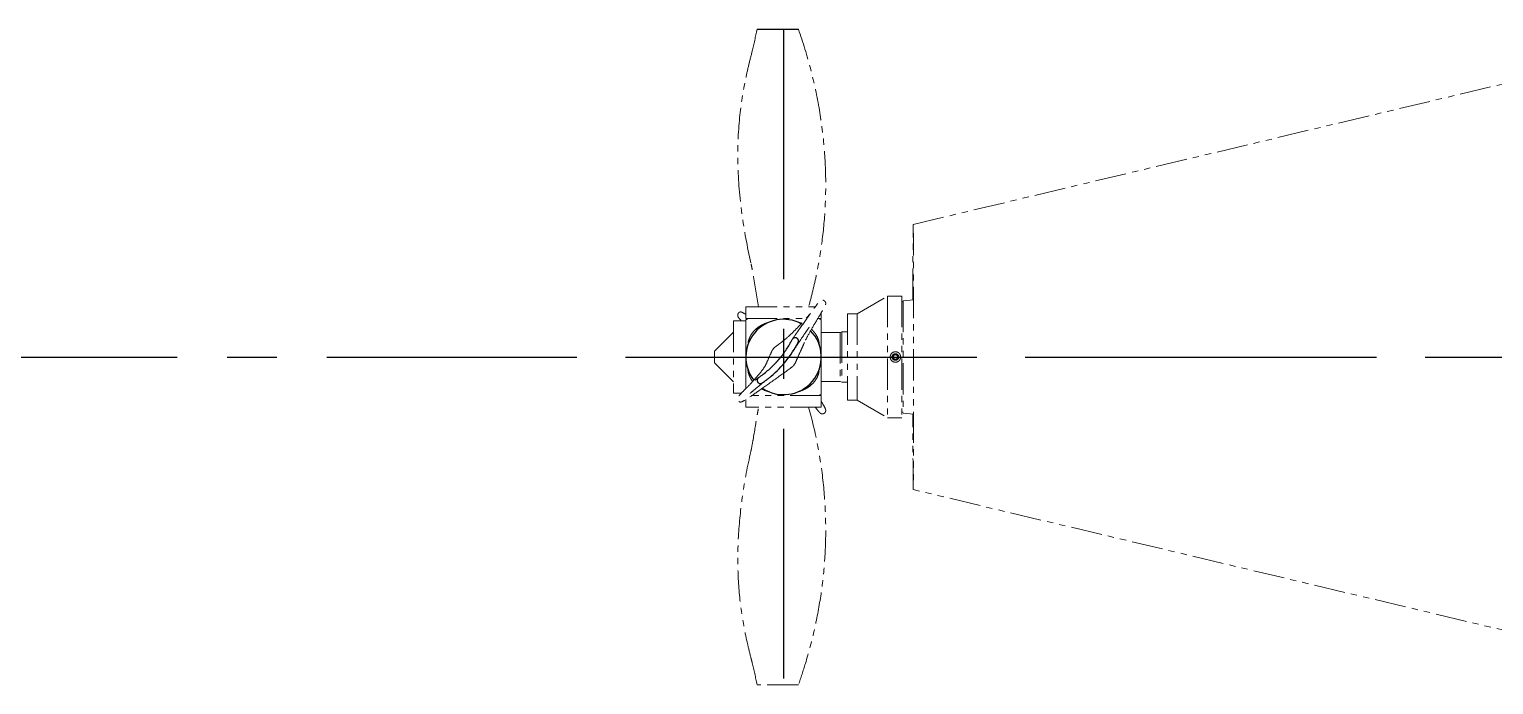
# Model space of a CAD drawing. Extents: x -970 to 13726, y -3419 to 1980.
# Drawn here: x 595.3 to 683.2, y 1650.3 to 1689.7 of the extents above; entities that cross this region are included whole.
import ezdxf

# ---------------------------------------------------------------- set-up
doc = ezdxf.new("R2010")
doc.units = 0
doc.header["$LTSCALE"] = 12
doc.header["$MEASUREMENT"] = 0
doc.linetypes.add('CENTER', pattern=[2, 1.25, -0.25, 0.25, -0.25])
doc.linetypes.add('PHANTOM2', pattern=[1.25, 0.625, -0.125, 0.125, -0.125, 0.125, -0.125])
for name, color, linetype, lineweight in [('AM_11', 92, 'PHANTOM2', 25), ('AM_7', 142, 'CENTER', 25), ('Equipment-AM_0', 7, 'CONTINUOUS', 50), ('Equipment-AM_11', 92, 'PHANTOM2', 25)]:
    doc.layers.add(name, color=color, linetype=linetype, lineweight=lineweight)
doc.layers.add('CENTER', color=6, linetype='CENTER')
doc.layers.add('COVER', color=3, linetype='CONTINUOUS')

# ---------------------------------------------------------------- blocks, each defined once
blk = doc.blocks.new('A$C7ebe031c')
at = {"layer": 'CENTER'}
blk.add_line((-179.826, 265.174), (171.826, 265.174), dxfattribs=at)
blk = doc.blocks.new('ryfgyh')
at = {"layer": 'AM_11', "lineweight": 18, "ltscale": 0.25}
for p, q in [((424.465, 1852.813, -0.005), (462.212, 1849.628, -0.005)), ((413.376, 1851.248, -0.005), (413.155, 1850.575, -0.005)), ((413.376, 1851.248, -0.005), (417.332, 1849.946, -0.005)), ((412.401, 1850.678, -0.005), (411.047, 1846.565, -0.005)), ((413.111, 1850.444, -0.005), (412.401, 1850.678, -0.005)), ((413.155, 1850.575, -0.005), (416.574, 1849.449, -0.005)), ((410.75, 1849.315, -0.005), (410.528, 1848.642, -0.005)), ((410.75, 1849.315, -0.005), (412.192, 1850.042, -0.005)), ((417.569, 1849.504, -0.005), (417.455, 1849.159, -0.005)), ((410.528, 1848.642, -0.005), (411.256, 1847.2, -0.005)), ((412.233, 1847.778, -0.005), (412.635, 1848.998, -0.005)), ((417.249, 1849.227, -0.005), (417.455, 1849.159, -0.005)), ((419.043, 1848.947, -0.005), (417.418, 1844.011, -0.005)), ((419.584, 1848.769, -0.005), (417.958, 1843.833, -0.005)), ((419.584, 1848.769, -0.005), (419.043, 1848.947, -0.005)), ((421.657, 1849.206, -0.005), (419.367, 1842.25, -0.005)), ((419.584, 1848.769, -0.005), (421.657, 1849.206, -0.005)), ((422.479, 1848.935, -0.005), (420.189, 1841.979, -0.005)), ((422.465, 1848.639, -0.005), (420.353, 1842.226, -0.005)), ((421.806, 1849.157, -0.005), (421.657, 1849.206, -0.005)), ((422.443, 1848.574, -0.005), (422.369, 1848.598, -0.005)), ((422.479, 1848.935, -0.005), (422.405, 1848.96, -0.005)), ((422.465, 1848.639, -0.005), (423.068, 1848.509, -0.005)), ((416.936, 1847.582, -0.005), (416.534, 1846.362, -0.005)), ((418.281, 1848.017, -0.005), (417.196, 1848.374, -0.005)), ((418.281, 1848.017, -0.005), (417.357, 1845.212, -0.005)), ((418.373, 1848.028, -0.005), (417.425, 1845.148, -0.005)), ((418.281, 1848.017, -0.005), (418.373, 1848.028, -0.005)), ((418.705, 1847.919, -0.005), (418.373, 1848.028, -0.005)), ((411.506, 1846.413, -0.005), (411.047, 1846.565, -0.005)), ((411.492, 1845.527, -0.005), (411.636, 1845.963, -0.005)), ((416.014, 1844.784, -0.005), (412.074, 1846.081, -0.005)), ((415.793, 1844.111, -0.005), (411.492, 1845.527, -0.005)), ((417.357, 1845.212, -0.005), (416.273, 1845.569, -0.005)), ((417.357, 1845.212, -0.005), (417.425, 1845.148, -0.005)), ((417.757, 1845.039, -0.005), (417.425, 1845.148, -0.005)), ((415.793, 1844.111, -0.005), (416.014, 1844.784, -0.005)), ((417.958, 1843.833, -0.005), (417.418, 1844.011, -0.005)), ((417.958, 1843.833, -0.005), (419.367, 1842.25, -0.005)), ((419.516, 1842.201, -0.005), (419.367, 1842.25, -0.005)), ((420.375, 1842.291, -0.005), (420.3, 1842.316, -0.005)), ((420.189, 1841.979, -0.005), (420.114, 1842.004, -0.005)), ((420.353, 1842.226, -0.005), (420.916, 1841.972, -0.005)), ((451.738, 1817.816, -0.005), (419.483, 1837.68, -0.005)), ((409.276, 1828.703, -0.005), (406.92, 1829.479, -0.005))]:
    blk.add_line(p, q, dxfattribs=at)
at = {"layer": 'AM_11'}
blk.add_circle((420.96, 1845.58, -0.005), 0.197, dxfattribs=at)
for centre, radius, start, end in [((413.569, 1848.69, -0.005), 1.87, 99.14563, 103.49806), ((414.584, 1847.68, -0.005), 2.264, 43.78762, 199.76592), ((414.584, 1847.68, -0.005), 2.264, 217.71341, 26.03227), ((411.06, 1852.936, -0.005), 6.201, 301.89006, 314.52573), ((415.546, 1848.375, -0.005), 0.197, 314.52573, 134.52573), ((416.001, 1847.889, -0.005), 1.87, 40.05334, 44.40577), ((411.06, 1852.936, -0.005), 6.594, 291.82599, 314.52573), ((411.06, 1852.936, -0.005), 6.201, 298.66134, 301.89006), ((412.826, 1846.787, -0.005), 0.197, 106.02567, 207.65167), ((412.826, 1846.787, -0.005), 0.197, 207.65167, 286.02567), ((411.06, 1852.936, -0.005), 6.201, 286.02567, 298.66134), ((411.06, 1852.936, -0.005), 6.594, 286.02567, 291.82599), ((415.6, 1846.669, -0.005), 1.87, 279.14563, 283.49806)]:
    blk.add_arc(centre, radius, start, end, dxfattribs=at)
at = {"layer": 'AM_11', "lineweight": 18, "ltscale": 0.25}
for points in [[(418.539, 1865.714, -0.005), (418.773, 1866.09, -0.005), (419.003, 1866.481, -0.005), (419.232, 1866.874, -0.005)], [(412.86, 1850.527, -0.005), (412.83, 1850.593, -0.005), (412.8, 1850.659, -0.005), (412.774, 1850.718, -0.005)], [(414.345, 1848.43, -0.005), (414.423, 1848.455, -0.005), (414.503, 1848.48, -0.005), (414.583, 1848.506, -0.005)], [(412.52, 1846.884, -0.005), (412.586, 1846.909, -0.005), (412.668, 1846.939, -0.005), (412.758, 1846.972, -0.005)], [(414.821, 1846.928, -0.005), (414.426, 1846.804, -0.005), (414.05, 1846.685, -0.005), (413.704, 1846.577, -0.005)], [(406.92, 1829.479, -0.005), (406.969, 1829.931, -0.005), (407.017, 1830.382, -0.005), (407.051, 1830.824, -0.005)]]:
    blk.add_open_spline(points, degree=3, dxfattribs=at)
for points, knots in [([(421.588, 1866.098, -0.005), (421.604, 1865.272, -0.005), (421.588, 1864.425, -0.005), (421.48, 1862.749, -0.005), (421.393, 1861.917, -0.005), (421.149, 1860.32, -0.005), (420.999, 1859.551, -0.005), (420.64, 1858.072, -0.005), (420.436, 1857.358, -0.005), (419.977, 1855.977, -0.005), (419.722, 1855.306, -0.005), (419.167, 1854, -0.005), (418.864, 1853.362, -0.005), (418.211, 1852.109, -0.005), (417.858, 1851.494, -0.005), (417.315, 1850.621, -0.005), (417.135, 1850.343, -0.005), (416.952, 1850.071, -0.005)], [0, 0, 0, 0, 6.979555, 6.979555, 13.589523, 13.589523, 19.605925, 19.605925, 25.238521, 25.238521, 30.698867, 30.698867, 36.177533, 36.177533, 41.846552, 41.846552, 44.568185, 44.568185, 44.568185, 44.568185]), ([(414.493, 1853.66, -0.005), (414.58, 1854.654, -0.005), (414.714, 1855.648, -0.005), (415.082, 1857.615, -0.005), (415.315, 1858.593, -0.005), (415.878, 1860.443, -0.005), (416.202, 1861.322, -0.005), (416.898, 1862.89, -0.005), (417.258, 1863.592, -0.005), (417.791, 1864.513, -0.005), (417.938, 1864.758, -0.005), (418.238, 1865.241, -0.005), (418.398, 1865.49, -0.005), (418.539, 1865.714, -0.005)], [0, 0, 0, 0, 7.653732, 7.653732, 15.300348, 15.300348, 22.393792, 22.393792, 28.40915, 28.40915, 30.624819, 30.624819, 32.850872, 32.850872, 32.850872, 32.850872]), ([(414.1, 1851.01, -0.005), (414.195, 1851.651, -0.005), (414.297, 1852.292, -0.005), (414.41, 1853.057, -0.005), (414.429, 1853.187, -0.005), (414.461, 1853.412, -0.005), (414.474, 1853.509, -0.005), (414.488, 1853.622, -0.005), (414.49, 1853.639, -0.005), (414.493, 1853.664, -0.005), (414.494, 1853.672, -0.005), (414.495, 1853.683, -0.005), (414.495, 1853.686, -0.005), (414.496, 1853.691, -0.005), (414.496, 1853.691, -0.005), (414.496, 1853.692, -0.005)], [0, 0, 0, 0, 5.000867, 5.000867, 6.021701, 6.021701, 6.787566, 6.787566, 6.931145, 6.931145, 6.993671, 6.993671, 7.02494, 7.02494, 7.030177, 7.030177, 7.030177, 7.030177]), ([(424.465, 1852.811, -0.005), (424.462, 1852.793, -0.005), (424.412, 1852.636, -0.005), (424.319, 1852.346, -0.005), (424.215, 1852.023, -0.005), (424.057, 1851.535, -0.005), (423.855, 1850.916, -0.005), (423.663, 1850.325, -0.005), (423.431, 1849.616, -0.005), (423.174, 1848.83, -0.005), (422.916, 1848.045, -0.005), (422.634, 1847.185, -0.005), (422.344, 1846.302, -0.005), (422.053, 1845.419, -0.005), (421.756, 1844.515, -0.005), (421.468, 1843.644, -0.005), (421.181, 1842.773, -0.005), (420.904, 1841.936, -0.005), (420.656, 1841.185, -0.005), (420.407, 1840.434, -0.005), (420.186, 1839.768, -0.005), (420.006, 1839.228, -0.005), (419.826, 1838.689, -0.005), (419.688, 1838.276, -0.005), (419.599, 1838.014, -0.005), (419.524, 1837.792, -0.005), (419.485, 1837.679, -0.005), (419.483, 1837.68, -0.005)], [3.162767, 3.162767, 3.162767, 3.162767, 3.494281, 3.494281, 3.494281, 3.864937, 3.864937, 3.864937, 4.218341, 4.218341, 4.218341, 4.571649, 4.571649, 4.571649, 4.924836, 4.924836, 4.924836, 5.277871, 5.277871, 5.277871, 5.630759, 5.630759, 5.630759, 5.983556, 5.983556, 5.983556, 6.283185, 6.283185, 6.283185, 6.283185]), ([(423.032, 1848.517, -0.005), (423.151, 1848.876, -0.005), (423.265, 1849.221, -0.005), (423.373, 1849.549, -0.005), (423.616, 1850.281, -0.005), (423.829, 1850.924, -0.005), (424, 1851.436, -0.005), (424.171, 1851.949, -0.005), (424.299, 1852.331, -0.005), (424.377, 1852.56, -0.005), (424.434, 1852.728, -0.005), (424.464, 1852.813, -0.005), (424.465, 1852.813, -0.005), (424.466, 1852.813, -0.005), (424.466, 1852.812, -0.005), (424.465, 1852.811, -0.005)], [2.0172, 2.0172, 2.0172, 2.0172, 2.175146, 2.175146, 2.175146, 2.528546, 2.528546, 2.528546, 2.881984, 2.881984, 2.881984, 3.141593, 3.141593, 3.141593, 3.162767, 3.162767, 3.162767, 3.162767]), ([(412.774, 1850.718, -0.005), (412.769, 1850.727, -0.005), (412.765, 1850.738, -0.005), (412.757, 1850.761, -0.005), (412.754, 1850.771, -0.005), (412.749, 1850.796, -0.005), (412.748, 1850.803, -0.005), (412.746, 1850.818, -0.005), (412.746, 1850.824, -0.005), (412.745, 1850.835, -0.005), (412.745, 1850.838, -0.005), (412.745, 1850.844, -0.005), (412.745, 1850.846, -0.005), (412.745, 1850.85, -0.005), (412.745, 1850.852, -0.005), (412.746, 1850.857, -0.005), (412.746, 1850.859, -0.005), (412.746, 1850.864, -0.005), (412.747, 1850.867, -0.005), (412.747, 1850.874, -0.005), (412.748, 1850.878, -0.005), (412.75, 1850.891, -0.005), (412.752, 1850.898, -0.005), (412.761, 1850.931, -0.005), (412.769, 1850.949, -0.005), (412.789, 1850.983, -0.005), (412.8, 1850.998, -0.005), (412.83, 1851.029, -0.005), (412.849, 1851.044, -0.005), (412.888, 1851.059, -0.005), (412.896, 1851.061, -0.005), (412.908, 1851.064, -0.005), (412.91, 1851.064, -0.005), (412.915, 1851.065, -0.005), (412.917, 1851.065, -0.005), (412.922, 1851.065, -0.005), (412.925, 1851.065, -0.005), (412.929, 1851.066, -0.005), (412.932, 1851.066, -0.005), (412.938, 1851.065, -0.005), (412.942, 1851.065, -0.005), (412.952, 1851.064, -0.005), (412.957, 1851.063, -0.005), (412.977, 1851.059, -0.005), (412.985, 1851.055, -0.005), (413.001, 1851.047, -0.005), (413.007, 1851.044, -0.005), (413.031, 1851.029, -0.005), (413.043, 1851.018, -0.005), (413.094, 1850.972, -0.005), (413.134, 1850.928, -0.005), (413.201, 1850.85, -0.005), (413.216, 1850.831, -0.005), (413.233, 1850.812, -0.005)], [0, 0, 0, 0, 0.737578, 0.737578, 1.29119, 1.29119, 1.485795, 1.485795, 1.579648, 1.579648, 1.616724, 1.616724, 1.635225, 1.635225, 1.653768, 1.653768, 1.672344, 1.672344, 1.690911, 1.690911, 1.728403, 1.728403, 1.803313, 1.803313, 2.103496, 2.103496, 2.41165, 2.41165, 2.804965, 2.804965, 2.891471, 2.891471, 2.90998, 2.90998, 2.928549, 2.928549, 2.947177, 2.947177, 2.965788, 2.965788, 3.003386, 3.003386, 3.078225, 3.078225, 3.377259, 3.377259, 3.750925, 3.750925, 4.871392, 4.871392, 8.233437, 8.233437, 9.167797, 9.167797, 9.167797, 9.167797]), ([(412.635, 1848.998, -0.005), (412.657, 1849.063, -0.005), (412.68, 1849.134, -0.005), (412.726, 1849.274, -0.005), (412.749, 1849.343, -0.005), (412.791, 1849.472, -0.005), (412.815, 1849.543, -0.005), (412.859, 1849.679, -0.005), (412.881, 1849.743, -0.005), (412.922, 1849.869, -0.005), (412.945, 1849.94, -0.005), (412.987, 1850.067, -0.005), (413.006, 1850.124, -0.005), (413.032, 1850.204, -0.005), (413.043, 1850.237, -0.005), (413.063, 1850.296, -0.005), (413.072, 1850.323, -0.005), (413.088, 1850.372, -0.005), (413.096, 1850.397, -0.005), (413.11, 1850.439, -0.005), (413.115, 1850.456, -0.005), (413.129, 1850.497, -0.005), (413.133, 1850.509, -0.005), (413.133, 1850.509, -0.005)], [-7.209113, -7.209113, -7.209113, -7.209113, -6.686993, -6.686993, -6.164873, -6.164873, -5.595417, -5.595417, -5.02596, -5.02596, -4.311666, -4.311666, -3.597372, -3.597372, -3.090035, -3.090035, -2.582697, -2.582697, -1.937023, -1.937023, -1.291349, -1.291349, 0, 0, 0, 0]), ([(415.427, 1848.532, -0.005), (415.81, 1848.823, -0.005), (416.16, 1849.086, -0.005), (416.75, 1849.526, -0.005), (416.996, 1849.707, -0.005), (417.369, 1849.974, -0.005), (417.504, 1850.067, -0.005), (417.64, 1850.151, -0.005), (417.669, 1850.17, -0.005), (417.724, 1850.192, -0.005), (417.735, 1850.196, -0.005), (417.764, 1850.202, -0.005), (417.78, 1850.205, -0.005), (417.822, 1850.205, -0.005), (417.848, 1850.202, -0.005), (417.891, 1850.185, -0.005), (417.906, 1850.177, -0.005), (417.945, 1850.149, -0.005), (417.967, 1850.122, -0.005), (417.996, 1850.064, -0.005), (418.002, 1850.033, -0.005), (418.002, 1849.983, -0.005), (417.998, 1849.963, -0.005), (417.989, 1849.93, -0.005), (417.983, 1849.918, -0.005), (417.968, 1849.889, -0.005), (417.96, 1849.878, -0.005), (417.929, 1849.837, -0.005), (417.906, 1849.814, -0.005), (417.803, 1849.712, -0.005), (417.691, 1849.611, -0.005), (417.537, 1849.477, -0.005)], [0, 0, 0, 0, 6.995978, 6.995978, 13.62516, 13.62516, 19.677384, 19.677384, 22.584203, 22.584203, 23.212089, 23.212089, 23.684226, 23.684226, 24.084161, 24.084161, 24.272384, 24.272384, 24.626608, 24.626608, 24.980767, 24.980767, 25.333398, 25.333398, 25.749267, 25.749267, 26.59786, 26.59786, 29.139566, 29.139566, 34.936509, 34.936509, 34.936509, 34.936509]), ([(414.429, 1849.938, -0.005), (414.361, 1849.941, -0.005), (414.294, 1849.941, -0.005), (414.165, 1849.937, -0.005), (414.093, 1849.931, -0.005), (413.95, 1849.912, -0.005), (413.879, 1849.899, -0.005), (413.726, 1849.862, -0.005), (413.63, 1849.832, -0.005), (413.445, 1849.754, -0.005), (413.356, 1849.705, -0.005), (413.219, 1849.614, -0.005), (413.155, 1849.565, -0.005), (413.038, 1849.456, -0.005), (412.985, 1849.396, -0.005), (412.9, 1849.284, -0.005), (412.86, 1849.223, -0.005), (412.804, 1849.116, -0.005), (412.785, 1849.073, -0.005), (412.768, 1849.03, -0.005)], [2.052584, 2.052584, 2.052584, 2.052584, 2.543291, 2.543291, 3.04271, 3.04271, 3.54213, 3.54213, 4.243281, 4.243281, 4.944433, 4.944433, 5.501463, 5.501463, 6.058494, 6.058494, 6.568214, 6.568214, 6.897985, 6.897985, 6.897985, 6.897985]), ([(414.583, 1848.506, -0.005), (414.608, 1848.514, -0.005), (414.63, 1848.521, -0.005), (414.722, 1848.552, -0.005), (414.79, 1848.577, -0.005), (415.067, 1848.681, -0.005), (415.278, 1848.772, -0.005), (415.952, 1849.089, -0.005), (416.419, 1849.352, -0.005), (416.868, 1849.626, -0.005), (416.955, 1849.681, -0.005), (417.027, 1849.728, -0.005)], [0, 0, 0, 0, 0.449507, 0.449507, 1.797254, 1.797254, 5.841303, 5.841303, 14.80828, 14.80828, 17.264303, 17.264303, 17.264303, 17.264303]), ([(417.537, 1849.477, -0.005), (417.409, 1849.365, -0.005), (417.201, 1849.187, -0.005), (416.761, 1848.802, -0.005), (416.561, 1848.624, -0.005), (416.255, 1848.334, -0.005), (416.141, 1848.222, -0.005), (416.044, 1848.114, -0.005)], [0, 0, 0, 0, 4.730935, 4.730935, 8.359402, 8.359402, 10.638255, 10.638255, 10.638255, 10.638255]), ([(416.244, 1849.26, -0.005), (416.233, 1849.269, -0.005), (416.223, 1849.278, -0.005), (416.162, 1849.327, -0.005), (416.108, 1849.366, -0.005), (416.051, 1849.404, -0.005)], [-2.6470738, -2.6470738, -2.6470738, -2.6470738, -2.5432912, -2.5432912, -2.0525844, -2.0525844, -2.0525844, -2.0525844]), ([(414.002, 1848.209, -0.005), (414.056, 1848.269, -0.005), (414.12, 1848.32, -0.005), (414.19, 1848.361, -0.005), (414.239, 1848.389, -0.005), (414.291, 1848.412, -0.005), (414.345, 1848.43, -0.005)], [0, 0, 0, 0, 0.5061072, 0.5061072, 0.5061072, 0.8602727, 0.8602727, 0.8602727, 0.8602727]), ([(416.606, 1848.898, -0.005), (416.606, 1848.898, -0.005), (416.597, 1848.891, -0.005), (416.545, 1848.852, -0.005), (416.479, 1848.803, -0.005), (416.289, 1848.659, -0.005), (416.153, 1848.555, -0.005), (415.801, 1848.282, -0.005), (415.573, 1848.103, -0.005), (415.294, 1847.88, -0.005), (415.251, 1847.845, -0.005), (415.208, 1847.81, -0.005)], [14.726358, 14.726358, 14.726358, 14.726358, 15.953512, 15.953512, 18.610397, 18.610397, 22.145019, 22.145019, 26.877729, 26.877729, 27.74245, 27.74245, 27.74245, 27.74245]), ([(416.848, 1847.687, -0.005), (416.86, 1847.731, -0.005), (416.87, 1847.778, -0.005), (416.888, 1847.897, -0.005), (416.893, 1847.97, -0.005), (416.891, 1848.11, -0.005), (416.883, 1848.19, -0.005), (416.854, 1848.347, -0.005), (416.832, 1848.424, -0.005), (416.778, 1848.574, -0.005), (416.739, 1848.658, -0.005), (416.693, 1848.74, -0.005)], [-6.897985, -6.897985, -6.897985, -6.897985, -6.568214, -6.568214, -6.058494, -6.058494, -5.501463, -5.501463, -4.944433, -4.944433, -4.290403, -4.290403, -4.290403, -4.290403]), ([(417.433, 1849.093, -0.005), (417.433, 1849.093, -0.005), (417.429, 1849.081, -0.005), (417.416, 1849.04, -0.005), (417.41, 1849.023, -0.005), (417.396, 1848.981, -0.005), (417.388, 1848.956, -0.005), (417.372, 1848.907, -0.005), (417.363, 1848.881, -0.005), (417.344, 1848.821, -0.005), (417.333, 1848.788, -0.005), (417.307, 1848.708, -0.005), (417.288, 1848.652, -0.005), (417.246, 1848.524, -0.005), (417.223, 1848.453, -0.005), (417.181, 1848.328, -0.005), (417.16, 1848.263, -0.005), (417.115, 1848.127, -0.005), (417.092, 1848.056, -0.005), (417.049, 1847.927, -0.005), (417.027, 1847.858, -0.005), (416.98, 1847.718, -0.005), (416.957, 1847.647, -0.005), (416.936, 1847.582, -0.005)], [0, 0, 0, 0, 1.291349, 1.291349, 1.937023, 1.937023, 2.582697, 2.582697, 3.090035, 3.090035, 3.597372, 3.597372, 4.311666, 4.311666, 5.02596, 5.02596, 5.595417, 5.595417, 6.164873, 6.164873, 6.686993, 6.686993, 7.209113, 7.209113, 7.209113, 7.209113]), ([(422.405, 1848.96, -0.005), (422.405, 1848.96, -0.005), (422.397, 1848.961, -0.005), (422.366, 1848.969, -0.005), (422.342, 1848.975, -0.005), (422.288, 1848.989, -0.005), (422.254, 1848.998, -0.005), (422.179, 1849.02, -0.005), (422.139, 1849.033, -0.005), (422.064, 1849.058, -0.005), (422.024, 1849.071, -0.005), (421.951, 1849.098, -0.005), (421.918, 1849.111, -0.005), (421.866, 1849.132, -0.005), (421.843, 1849.141, -0.005), (421.814, 1849.153, -0.005), (421.806, 1849.157, -0.005), (421.806, 1849.157, -0.005)], [1.206037, 1.206037, 1.206037, 1.206037, 1.507546, 1.507546, 1.809055, 1.809055, 2.110565, 2.110565, 2.412074, 2.412074, 2.713584, 2.713584, 3.015093, 3.015093, 3.316602, 3.316602, 3.618111, 3.618111, 3.618111, 3.618111]), ([(411.843, 1846.592, -0.005), (411.844, 1846.596, -0.005), (411.846, 1846.6, -0.005), (411.862, 1846.651, -0.005), (411.881, 1846.708, -0.005), (411.923, 1846.835, -0.005), (411.946, 1846.906, -0.005), (411.988, 1847.032, -0.005), (412.009, 1847.096, -0.005), (412.054, 1847.232, -0.005), (412.077, 1847.303, -0.005), (412.12, 1847.432, -0.005), (412.142, 1847.501, -0.005), (412.189, 1847.641, -0.005), (412.212, 1847.712, -0.005), (412.233, 1847.778, -0.005)], [17.950022, 17.950022, 17.950022, 17.950022, 18.015599, 18.015599, 18.729893, 18.729893, 19.444187, 19.444187, 20.013643, 20.013643, 20.5831, 20.5831, 21.105219, 21.105219, 21.627339, 21.627339, 21.627339, 21.627339]), ([(412.046, 1846.693, -0.005), (412.167, 1846.754, -0.005), (412.461, 1846.912, -0.005), (412.879, 1847.167, -0.005), (413.026, 1847.263, -0.005), (413.282, 1847.445, -0.005), (413.368, 1847.518, -0.005), (413.421, 1847.57, -0.005), (413.427, 1847.577, -0.005), (413.432, 1847.583, -0.005)], [0, 0, 0, 0, 10.042656, 10.042656, 16.647032, 16.647032, 25.331588, 25.331588, 26.745122, 26.745122, 26.745122, 26.745122]), ([(412.321, 1847.672, -0.005), (412.309, 1847.628, -0.005), (412.299, 1847.582, -0.005), (412.281, 1847.463, -0.005), (412.276, 1847.389, -0.005), (412.278, 1847.249, -0.005), (412.286, 1847.169, -0.005), (412.315, 1847.012, -0.005), (412.337, 1846.935, -0.005), (412.362, 1846.865, -0.005), (412.362, 1846.864, -0.005), (412.363, 1846.863, -0.005)], [7.257883, 7.257883, 7.257883, 7.257883, 7.587654, 7.587654, 8.097374, 8.097374, 8.654405, 8.654405, 9.211436, 9.211436, 9.221335, 9.221335, 9.221335, 9.221335]), ([(413.432, 1847.583, -0.005), (413.542, 1847.704, -0.005), (413.65, 1847.822, -0.005), (413.742, 1847.923, -0.005), (413.873, 1848.068, -0.005), (413.972, 1848.177, -0.005), (414.002, 1848.209, -0.005)], [0.5349784, 0.5349784, 0.5349784, 0.5349784, 0.7267187, 0.7267187, 0.7267187, 1, 1, 1, 1]), ([(416.044, 1848.114, -0.005), (415.994, 1848.06, -0.005), (415.942, 1848.002, -0.005), (415.889, 1847.944, -0.005), (415.808, 1847.855, -0.005), (415.725, 1847.764, -0.005), (415.646, 1847.676, -0.005), (415.529, 1847.548, -0.005), (415.419, 1847.427, -0.005), (415.333, 1847.333, -0.005), (415.25, 1847.241, -0.005), (415.189, 1847.174, -0.005), (415.167, 1847.15, -0.005)], [0.3542157, 0.3542157, 0.3542157, 0.3542157, 0.446679, 0.446679, 0.446679, 0.5884091, 0.5884091, 0.5884091, 0.7967182, 0.7967182, 0.7967182, 1, 1, 1, 1]), ([(411.323, 1846.312, -0.005), (411.456, 1846.387, -0.005), (411.614, 1846.473, -0.005), (411.808, 1846.574, -0.005), (411.842, 1846.591, -0.005), (411.897, 1846.619, -0.005), (411.904, 1846.622, -0.005), (411.914, 1846.628, -0.005), (411.918, 1846.629, -0.005), (411.925, 1846.633, -0.005), (411.929, 1846.635, -0.005), (411.935, 1846.638, -0.005), (411.937, 1846.639, -0.005), (411.941, 1846.641, -0.005), (411.943, 1846.642, -0.005), (411.949, 1846.645, -0.005), (411.953, 1846.647, -0.005), (411.96, 1846.65, -0.005), (411.963, 1846.652, -0.005), (411.976, 1846.658, -0.005), (411.982, 1846.662, -0.005), (411.993, 1846.667, -0.005), (411.997, 1846.669, -0.005), (412.011, 1846.676, -0.005), (412.018, 1846.679, -0.005), (412.033, 1846.686, -0.005), (412.04, 1846.69, -0.005), (412.046, 1846.693, -0.005)], [0, 0, 0, 0, 2.754026, 2.754026, 3.365867, 3.365867, 3.440775, 3.440775, 3.475243, 3.475243, 3.509883, 3.509883, 3.527141, 3.527141, 3.544423, 3.544423, 3.579562, 3.579562, 3.614272, 3.614272, 3.755656, 3.755656, 3.893403, 3.893403, 4.306667, 4.306667, 4.926361, 4.926361, 4.926361, 4.926361]), ([(413.223, 1846.707, -0.005), (412.933, 1846.606, -0.005), (412.647, 1846.498, -0.005), (412.262, 1846.346, -0.005), (412.13, 1846.292, -0.005), (412.014, 1846.244, -0.005), (411.991, 1846.234, -0.005), (411.991, 1846.234, -0.005)], [0, 0, 0, 0, 5.002777, 5.002777, 8.171649, 8.171649, 9.875996, 9.875996, 9.875996, 9.875996]), ([(415.167, 1847.15, -0.005), (415.113, 1847.09, -0.005), (415.049, 1847.039, -0.005), (414.979, 1846.998, -0.005), (414.929, 1846.969, -0.005), (414.876, 1846.946, -0.005), (414.821, 1846.928, -0.005)], [0, 0, 0, 0, 0.5061072, 0.5061072, 0.5061072, 0.8672445, 0.8672445, 0.8672445, 0.8672445]), ([(413.704, 1846.577, -0.005), (413.278, 1846.443, -0.005), (412.894, 1846.324, -0.005), (412.257, 1846.133, -0.005), (411.998, 1846.058, -0.005), (411.615, 1845.956, -0.005), (411.486, 1845.925, -0.005), (411.374, 1845.911, -0.005), (411.354, 1845.909, -0.005), (411.316, 1845.91, -0.005), (411.306, 1845.908, -0.005), (411.271, 1845.922, -0.005), (411.266, 1845.924, -0.005), (411.258, 1845.928, -0.005), (411.255, 1845.93, -0.005), (411.25, 1845.933, -0.005), (411.248, 1845.934, -0.005), (411.245, 1845.937, -0.005), (411.242, 1845.938, -0.005), (411.238, 1845.942, -0.005), (411.236, 1845.944, -0.005), (411.232, 1845.947, -0.005), (411.23, 1845.949, -0.005), (411.224, 1845.955, -0.005), (411.221, 1845.958, -0.005), (411.207, 1845.975, -0.005), (411.201, 1845.987, -0.005), (411.186, 1846.02, -0.005), (411.181, 1846.041, -0.005), (411.178, 1846.077, -0.005), (411.178, 1846.094, -0.005), (411.181, 1846.124, -0.005), (411.184, 1846.136, -0.005), (411.19, 1846.159, -0.005), (411.193, 1846.168, -0.005), (411.199, 1846.182, -0.005), (411.201, 1846.186, -0.005), (411.205, 1846.194, -0.005), (411.207, 1846.198, -0.005), (411.211, 1846.205, -0.005), (411.212, 1846.207, -0.005), (411.215, 1846.212, -0.005), (411.217, 1846.214, -0.005), (411.219, 1846.219, -0.005), (411.221, 1846.221, -0.005), (411.225, 1846.227, -0.005), (411.228, 1846.231, -0.005), (411.235, 1846.24, -0.005), (411.238, 1846.244, -0.005), (411.255, 1846.262, -0.005), (411.262, 1846.269, -0.005), (411.278, 1846.282, -0.005), (411.285, 1846.287, -0.005), (411.303, 1846.3, -0.005), (411.313, 1846.306, -0.005), (411.323, 1846.312, -0.005)], [0, 0, 0, 0, 6.62983, 6.62983, 12.890647, 12.890647, 18.667669, 18.667669, 20.086662, 20.086662, 20.807368, 20.807368, 20.892723, 20.892723, 20.934309, 20.934309, 20.95508, 20.95508, 20.975949, 20.975949, 20.996899, 20.996899, 21.017788, 21.017788, 21.059879, 21.059879, 21.230528, 21.230528, 21.563369, 21.563369, 21.831802, 21.831802, 22.027969, 22.027969, 22.143449, 22.143449, 22.184916, 22.184916, 22.226672, 22.226672, 22.247483, 22.247483, 22.268352, 22.268352, 22.289205, 22.289205, 22.331328, 22.331328, 22.415249, 22.415249, 22.750702, 22.750702, 23.165218, 23.165218, 23.92621, 23.92621, 23.92621, 23.92621]), ([(412.734, 1846.277, -0.005), (412.755, 1846.254, -0.005), (412.777, 1846.232, -0.005), (412.851, 1846.161, -0.005), (412.906, 1846.114, -0.005), (413.007, 1846.033, -0.005), (413.061, 1845.993, -0.005), (413.118, 1845.955, -0.005)], [10.896354, 10.896354, 10.896354, 10.896354, 11.113158, 11.113158, 11.612577, 11.612577, 12.103284, 12.103284, 12.103284, 12.103284]), ([(414.74, 1845.421, -0.005), (414.808, 1845.418, -0.005), (414.875, 1845.418, -0.005), (415.004, 1845.423, -0.005), (415.076, 1845.428, -0.005), (415.219, 1845.447, -0.005), (415.29, 1845.46, -0.005), (415.443, 1845.497, -0.005), (415.539, 1845.527, -0.005), (415.724, 1845.606, -0.005), (415.813, 1845.654, -0.005), (415.95, 1845.745, -0.005), (416.014, 1845.794, -0.005), (416.131, 1845.903, -0.005), (416.184, 1845.963, -0.005), (416.269, 1846.075, -0.005), (416.308, 1846.136, -0.005), (416.365, 1846.243, -0.005), (416.384, 1846.286, -0.005), (416.401, 1846.329, -0.005)], [16.208453, 16.208453, 16.208453, 16.208453, 16.69916, 16.69916, 17.198579, 17.198579, 17.697998, 17.697998, 18.399149, 18.399149, 19.100301, 19.100301, 19.657332, 19.657332, 20.214362, 20.214362, 20.724082, 20.724082, 21.053853, 21.053853, 21.053853, 21.053853]), ([(416.534, 1846.362, -0.005), (416.512, 1846.297, -0.005), (416.489, 1846.225, -0.005), (416.443, 1846.085, -0.005), (416.42, 1846.016, -0.005), (416.378, 1845.887, -0.005), (416.354, 1845.816, -0.005), (416.31, 1845.68, -0.005), (416.288, 1845.616, -0.005), (416.247, 1845.49, -0.005), (416.224, 1845.419, -0.005), (416.182, 1845.292, -0.005), (416.163, 1845.235, -0.005), (416.137, 1845.155, -0.005), (416.126, 1845.122, -0.005), (416.106, 1845.063, -0.005), (416.097, 1845.036, -0.005), (416.081, 1844.987, -0.005), (416.073, 1844.962, -0.005), (416.059, 1844.92, -0.005), (416.054, 1844.903, -0.005), (416.04, 1844.862, -0.005), (416.036, 1844.851, -0.005), (416.036, 1844.851, -0.005)], [7.209113, 7.209113, 7.209113, 7.209113, 7.731233, 7.731233, 8.253353, 8.253353, 8.822809, 8.822809, 9.392266, 9.392266, 10.10656, 10.10656, 10.820854, 10.820854, 11.328191, 11.328191, 11.835529, 11.835529, 12.481203, 12.481203, 13.126878, 13.126878, 14.418226, 14.418226, 14.418226, 14.418226]), ([(420.661, 1845.679, -0.005), (420.674, 1845.716, -0.005), (420.694, 1845.754, -0.005), (420.749, 1845.818, -0.005), (420.783, 1845.844, -0.005), (420.854, 1845.879, -0.005), (420.895, 1845.891, -0.005), (420.979, 1845.897, -0.005), (421.021, 1845.892, -0.005), (421.059, 1845.879, -0.005), (421.096, 1845.867, -0.005), (421.134, 1845.846, -0.005), (421.198, 1845.792, -0.005), (421.224, 1845.757, -0.005), (421.259, 1845.687, -0.005), (421.271, 1845.646, -0.005), (421.278, 1845.562, -0.005), (421.272, 1845.519, -0.005), (421.26, 1845.482, -0.005)], [3.618111, 3.618111, 3.618111, 3.618111, 3.91962, 3.91962, 4.221129, 4.221129, 4.522639, 4.522639, 4.824148, 4.824148, 4.824148, 5.125658, 5.125658, 5.427168, 5.427168, 5.728677, 5.728677, 6.030186, 6.030186, 6.030186, 6.030186]), ([(410.936, 1842.888, -0.005), (410.936, 1842.888, -0.005), (410.936, 1842.888, -0.005), (410.936, 1842.888, -0.005), (410.937, 1842.888, -0.005), (410.937, 1842.889, -0.005), (410.938, 1842.891, -0.005), (410.94, 1842.894, -0.005), (410.941, 1842.896, -0.005), (410.945, 1842.902, -0.005), (410.948, 1842.908, -0.005), (410.96, 1842.928, -0.005), (410.969, 1842.944, -0.005), (411.004, 1843.007, -0.005), (411.031, 1843.055, -0.005), (411.138, 1843.249, -0.005), (411.218, 1843.397, -0.005), (411.534, 1843.992, -0.005), (411.769, 1844.443, -0.005), (412.077, 1845.025, -0.005), (412.147, 1845.157, -0.005), (412.217, 1845.288, -0.005)], [0.111584, 0.111584, 0.111584, 0.111584, 0.113506, 0.113506, 0.117855, 0.117855, 0.135517, 0.135517, 0.152664, 0.152664, 0.204132, 0.204132, 0.349883, 0.349883, 0.786887, 0.786887, 2.097613, 2.097613, 6.029206, 6.029206, 7.178564, 7.178564, 7.178564, 7.178564]), ([(421.26, 1845.482, -0.005), (421.247, 1845.444, -0.005), (421.226, 1845.407, -0.005), (421.172, 1845.343, -0.005), (421.138, 1845.317, -0.005), (421.067, 1845.281, -0.005), (421.026, 1845.269, -0.005), (420.942, 1845.263, -0.005), (420.899, 1845.269, -0.005), (420.824, 1845.293, -0.005), (420.787, 1845.314, -0.005), (420.723, 1845.369, -0.005), (420.697, 1845.403, -0.005), (420.661, 1845.474, -0.005), (420.649, 1845.515, -0.005), (420.643, 1845.599, -0.005), (420.649, 1845.641, -0.005), (420.661, 1845.679, -0.005)], [1.206037, 1.206037, 1.206037, 1.206037, 1.507546, 1.507546, 1.809055, 1.809055, 2.110565, 2.110565, 2.412074, 2.412074, 2.713584, 2.713584, 3.015093, 3.015093, 3.316602, 3.316602, 3.618111, 3.618111, 3.618111, 3.618111]), ([(421.085, 1845.539, -0.005), (421.08, 1845.524, -0.005), (421.071, 1845.508, -0.005), (421.048, 1845.482, -0.005), (421.034, 1845.471, -0.005), (421.005, 1845.456, -0.005), (420.988, 1845.451, -0.005), (420.953, 1845.448, -0.005), (420.935, 1845.451, -0.005), (420.904, 1845.461, -0.005), (420.888, 1845.47, -0.005), (420.862, 1845.493, -0.005), (420.851, 1845.507, -0.005), (420.836, 1845.536, -0.005), (420.831, 1845.553, -0.005), (420.829, 1845.588, -0.005), (420.831, 1845.606, -0.005), (420.836, 1845.621, -0.005)], [0.500823, 0.500823, 0.500823, 0.500823, 0.626029, 0.626029, 0.751235, 0.751235, 0.876441, 0.876441, 1.001647, 1.001647, 1.126853, 1.126853, 1.252058, 1.252058, 1.377264, 1.377264, 1.50247, 1.50247, 1.50247, 1.50247]), ([(420.836, 1845.621, -0.005), (420.841, 1845.637, -0.005), (420.85, 1845.652, -0.005), (420.873, 1845.679, -0.005), (420.887, 1845.69, -0.005), (420.916, 1845.704, -0.005), (420.933, 1845.709, -0.005), (420.968, 1845.712, -0.005), (420.986, 1845.71, -0.005), (421.001, 1845.705, -0.005), (421.017, 1845.699, -0.005), (421.033, 1845.691, -0.005), (421.059, 1845.668, -0.005), (421.07, 1845.654, -0.005), (421.085, 1845.625, -0.005), (421.09, 1845.607, -0.005), (421.092, 1845.573, -0.005), (421.09, 1845.555, -0.005), (421.085, 1845.539, -0.005)], [1.50247, 1.50247, 1.50247, 1.50247, 1.627676, 1.627676, 1.752882, 1.752882, 1.878088, 1.878088, 2.003293, 2.003293, 2.003293, 2.128499, 2.128499, 2.253705, 2.253705, 2.378911, 2.378911, 2.504117, 2.504117, 2.504117, 2.504117]), ([(415.069, 1844.349, -0.005), (415.033, 1843.567, -0.005), (414.966, 1842.768, -0.005), (414.76, 1841.188, -0.005), (414.624, 1840.404, -0.005), (414.291, 1838.895, -0.005), (414.098, 1838.165, -0.005), (413.659, 1836.757, -0.005), (413.415, 1836.073, -0.005), (412.878, 1834.744, -0.005), (412.585, 1834.095, -0.005), (411.95, 1832.824, -0.005), (411.607, 1832.2, -0.005), (410.871, 1830.968, -0.005), (410.475, 1830.36, -0.005), (409.808, 1829.41, -0.005), (409.544, 1829.052, -0.005), (409.276, 1828.703, -0.005)], [0, 0, 0, 0, 6.500421, 6.500421, 12.705482, 12.705482, 18.459999, 18.459999, 23.963683, 23.963683, 29.413797, 29.413797, 34.989241, 34.989241, 40.854187, 40.854187, 44.569308, 44.569308, 44.569308, 44.569308]), ([(415.901, 1844.439, -0.005), (415.94, 1844.261, -0.005), (415.967, 1844.126, -0.005), (415.989, 1843.984, -0.005), (415.995, 1843.953, -0.005), (415.993, 1843.893, -0.005), (415.992, 1843.881, -0.005), (415.987, 1843.853, -0.005), (415.983, 1843.837, -0.005), (415.967, 1843.8, -0.005), (415.955, 1843.779, -0.005), (415.915, 1843.738, -0.005), (415.886, 1843.718, -0.005), (415.826, 1843.699, -0.005), (415.798, 1843.696, -0.005), (415.746, 1843.701, -0.005), (415.722, 1843.709, -0.005), (415.685, 1843.726, -0.005), (415.671, 1843.737, -0.005), (415.646, 1843.758, -0.005), (415.637, 1843.768, -0.005), (415.615, 1843.796, -0.005), (415.608, 1843.809, -0.005), (415.58, 1843.861, -0.005), (415.564, 1843.9, -0.005), (415.517, 1844.024, -0.005), (415.485, 1844.114, -0.005), (415.448, 1844.224, -0.005)], [0.404539, 0.404539, 0.404539, 0.404539, 5.785347, 5.785347, 8.671714, 8.671714, 9.257734, 9.257734, 9.698493, 9.698493, 10.055867, 10.055867, 10.428098, 10.428098, 10.728524, 10.728524, 11.0358, 11.0358, 11.365764, 11.365764, 11.833515, 11.833515, 12.836562, 12.836562, 15.842159, 15.842159, 19.602933, 19.602933, 19.602933, 19.602933]), ([(407.051, 1830.824, -0.005), (407.053, 1830.854, -0.005), (407.056, 1830.887, -0.005), (407.064, 1831.007, -0.005), (407.07, 1831.096, -0.005), (407.096, 1831.454, -0.005), (407.116, 1831.726, -0.005), (407.201, 1832.649, -0.005), (407.287, 1833.305, -0.005), (407.534, 1834.688, -0.005), (407.703, 1835.418, -0.005), (408.118, 1836.864, -0.005), (408.363, 1837.583, -0.005), (408.943, 1839.064, -0.005), (409.284, 1839.825, -0.005), (410.05, 1841.364, -0.005), (410.48, 1842.141, -0.005), (410.941, 1842.896, -0.005)], [0, 0, 0, 0, 0.258954, 0.258954, 0.967067, 0.967067, 3.091197, 3.091197, 8.168401, 8.168401, 13.861536, 13.861536, 19.634196, 19.634196, 25.990864, 25.990864, 32.776571, 32.776571, 32.776571, 32.776571]), ([(419.483, 1837.68, -0.005), (419.483, 1837.68, -0.005), (419.483, 1837.684, -0.005), (419.485, 1837.691, -0.005), (419.499, 1837.74, -0.005), (419.565, 1837.947, -0.005), (419.678, 1838.3, -0.005), (419.793, 1838.653, -0.005), (419.955, 1839.153, -0.005), (420.156, 1839.769, -0.005), (420.357, 1840.384, -0.005), (420.596, 1841.115, -0.005), (420.859, 1841.916, -0.005), (420.866, 1841.94, -0.005), (420.874, 1841.964, -0.005), (420.882, 1841.988, -0.005)], [0, 0, 0, 0, 0.053169, 0.053169, 0.053169, 0.406064, 0.406064, 0.406064, 0.759992, 0.759992, 0.759992, 1.11384, 1.11384, 1.11384, 1.124392, 1.124392, 1.124392, 1.124392]), ([(419.516, 1842.201, -0.005), (419.516, 1842.201, -0.005), (419.524, 1842.199, -0.005), (419.555, 1842.192, -0.005), (419.579, 1842.186, -0.005), (419.633, 1842.171, -0.005), (419.667, 1842.162, -0.005), (419.742, 1842.14, -0.005), (419.782, 1842.128, -0.005), (419.82, 1842.115, -0.005), (419.857, 1842.103, -0.005), (419.897, 1842.089, -0.005), (419.97, 1842.062, -0.005), (420.003, 1842.05, -0.005), (420.055, 1842.029, -0.005), (420.077, 1842.02, -0.005), (420.107, 1842.007, -0.005), (420.114, 1842.004, -0.005), (420.114, 1842.004, -0.005)], [3.618111, 3.618111, 3.618111, 3.618111, 3.91962, 3.91962, 4.221129, 4.221129, 4.522639, 4.522639, 4.824148, 4.824148, 4.824148, 5.125658, 5.125658, 5.427168, 5.427168, 5.728677, 5.728677, 6.030186, 6.030186, 6.030186, 6.030186])]:
    blk.add_open_spline(points, degree=3, knots=knots, dxfattribs=at)
at = {"layer": 'AM_7'}
for p, q in [((420.741, 1866.377, -0.005), (408.428, 1828.982, -0.005)), ((405.566, 1850.645, -0.005), (528.223, 1810.259, -0.005))]:
    blk.add_line(p, q, dxfattribs=at)
at = {"layer": 'Equipment-AM_11'}
blk.add_line((419.232, 1866.874, -0.005), (421.588, 1866.098, -0.005), dxfattribs=at)

msp = doc.modelspace()

# ---------------------------------------------------------------- linework, layer by layer
at = {"layer": 'CENTER'}
msp.add_line((397.18917, 1669.97852), (748.84206, 1669.97852), dxfattribs=at)

# ---------------------------------------------------------------- block references
at = {"layer": 'COVER'}
msp.add_blockref('A$C7ebe031c', (577.01562, 1404.80424), dxfattribs=at)
at = {"layer": 'Equipment-AM_0', "rotation": 18.22430015578453}
msp.add_blockref('ryfgyh', (824.64526, -214.67282, 0.00504), dxfattribs=at)

doc.saveas('drawing.dxf')
